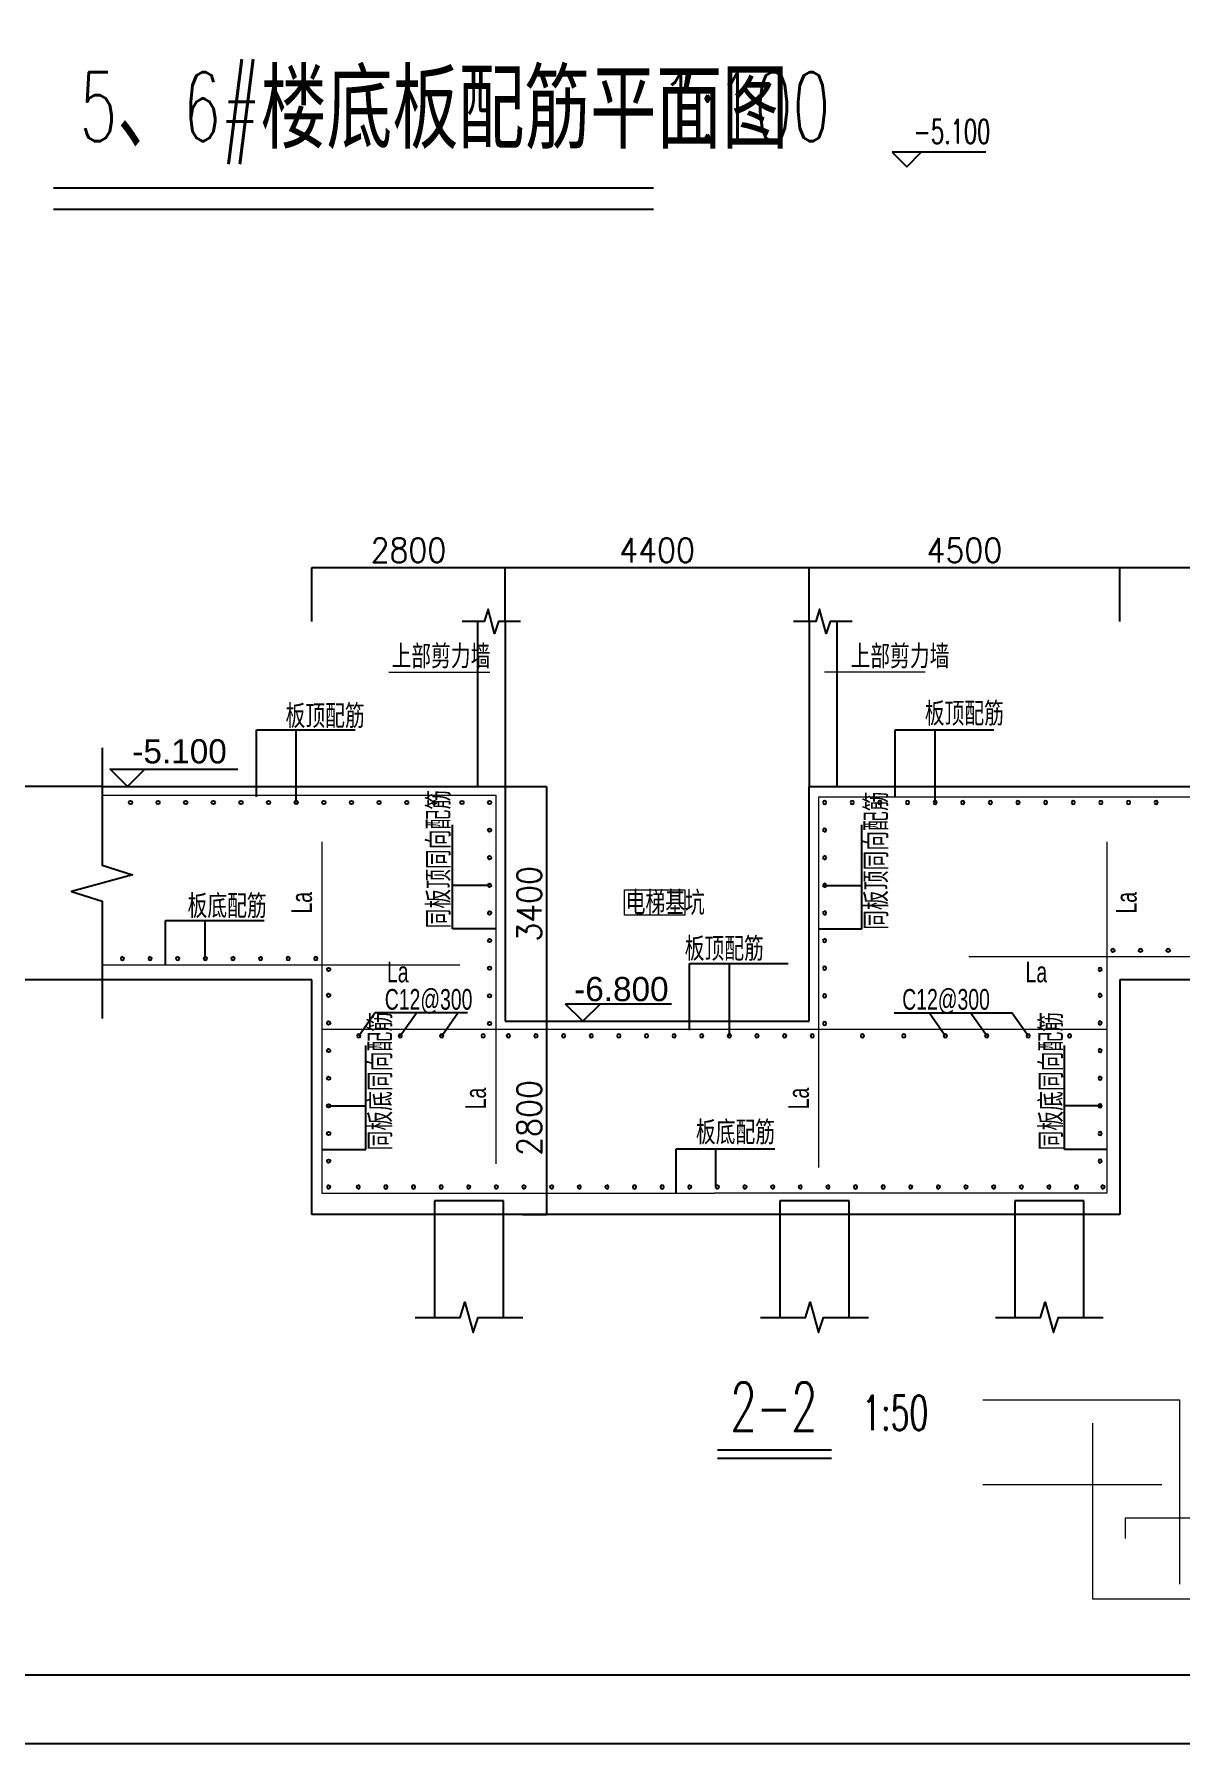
# Model space of a CAD drawing. Extents: x 628064 to 789462, y -248497 to 145317.
# Drawn here: x 681684 to 698286, y -172301 to -147545 of the extents above; entities that cross this region are included whole.
import ezdxf
from ezdxf.enums import TextEntityAlignment as Align

# ---------------------------------------------------------------- set-up
doc = ezdxf.new("R2010")
doc.units = 0
doc.header["$LTSCALE"] = 100
for name, color, linetype in [('1', 3, 'Continuous'), ('1508', 2, 'Continuous'), ('DIM', 3, 'Continuous'), ('HATCH', 254, 'Continuous'), ('PUB_DIM', 3, 'Continuous'), ('TEXT', 2, 'Continuous'), ('THICK', 6, 'Continuous'), ('THIN', 7, 'Continuous'), ('tk', 7, 'Continuous'), ('基础梁', 7, 'Continuous')]:
    doc.layers.add(name, color=color, linetype=linetype)
doc.layers.add('REIN', color=6, linetype='Continuous', lineweight=18)
doc.styles.get("Standard").update_dxf_attribs({"font": 'standard'})
doc.styles.add('tssd_label', font='tssd_label')
doc.styles.add('tssd_rein', font='tssd_rein')
doc.dimstyles.get("Standard").update_dxf_attribs({"dimtxt": 351, "dimasz": 0.18, "dimexe": 0.18, "dimexo": 0.0625, "dimgap": 0.09, "dimtad": 0, "dimtoh": 1, "dimdec": 0, "dimzin": 0, "dimdsep": 46, "dimcen": 0.09, "dimadec": 0, "dimazin": 0, "dimtfac": 1, "dimtdec": 4, "dimtofl": 0, "dimtmove": 0, "dimatfit": 3, "dimfxl": 250, "dimtolj": 1, "dimtzin": 0, "dimarcsym": 0})

# ---------------------------------------------------------------- blocks, each defined once
blk = doc.blocks.new('*D621')
at = {"layer": 'DIM', "color": 0, "linetype": 'ByBlock', "lineweight": -2}
for p, q in [((682666.6500401748, -158438.7297074672), (681535.5614934474, -158438.7297074672)), ((681535.7414934475, -158438.7297074672), (681535.7414934475, -161238.7297074671)), ((682666.6500401748, -161238.7297074671), (681535.5614934474, -161238.7297074671))]:
    blk.add_line(p, q, dxfattribs=at)
for points in [[(681535.7414934475, -158438.7297074672), (681535.7714659428, -158438.9097074672), (681535.711520952, -158438.9097074672)], [(681535.7414934475, -161238.7297074671), (681535.711520952, -161238.5497074671), (681535.7714659428, -161238.5497074671)]]:
    blk.add_solid(points, dxfattribs=at)
at = {"layer": 'DIM', "color": 0, "linetype": 'Continuous', "lineweight": -2, "insert": (681285.7414934475, -159838.729707467), "char_height": 351, "width": 912.5999999999997, "attachment_point": 5, "rotation": 90}
blk.add_mtext('2800', dxfattribs=at)
blk = doc.blocks.new('*D295')
at = {"layer": 'DIM', "color": 0, "linetype": 'ByBlock', "lineweight": -2}
for p, q in [((688503.4603833071, -158438.7297074672), (689102.8504896138, -158438.7297074672)), ((689102.6704896138, -158438.7297074672), (689102.6704896138, -161838.7297074671)), ((688503.4603833071, -161838.7297074671), (689102.8504896138, -161838.7297074671))]:
    blk.add_line(p, q, dxfattribs=at)
for points in [[(689102.6704896138, -158438.7297074672), (689102.7004621092, -158438.9097074672), (689102.6405171184, -158438.9097074672)], [(689102.6704896138, -161838.7297074671), (689102.6405171184, -161838.5497074671), (689102.7004621092, -161838.5497074671)]]:
    blk.add_solid(points, dxfattribs=at)
at = {"layer": 'DIM', "color": 0, "linetype": 'Continuous', "lineweight": -2, "insert": (688852.670489614, -160138.729707467), "char_height": 351, "width": 918.4499999999996, "attachment_point": 5, "rotation": 90}
blk.add_mtext('3400', dxfattribs=at)
blk = doc.blocks.new('*D391')
at = {"layer": 'DIM', "color": 0, "linetype": 'ByBlock', "lineweight": -2}
for p, q in [((688753.460383307, -161838.7297074671), (689102.8504896138, -161838.7297074671)), ((689102.6704896138, -161838.7297074671), (689102.6704896138, -164638.7297074672)), ((688753.4603833072, -164638.7297074672), (689102.8504896138, -164638.7297074672))]:
    blk.add_line(p, q, dxfattribs=at)
for points in [[(689102.6704896138, -161838.7297074671), (689102.7004621092, -161838.9097074671), (689102.6405171184, -161838.9097074671)], [(689102.6704896138, -164638.7297074672), (689102.6405171184, -164638.5497074672), (689102.7004621092, -164638.5497074672)]]:
    blk.add_solid(points, dxfattribs=at)
at = {"layer": 'DIM', "color": 0, "linetype": 'Continuous', "lineweight": -2, "insert": (688852.670489614, -163238.729707467), "char_height": 351, "width": 912.5999999999997, "attachment_point": 5, "rotation": 90}
blk.add_mtext('2800', dxfattribs=at)
blk = doc.blocks.new('*D222')
at = {"layer": 'DIM', "color": 0, "linetype": 'ByBlock', "lineweight": -2}
for p, q in [((685703.5509336125, -156048.7262888846), (685703.5509336125, -155267.4544137454)), ((685703.5509336125, -155267.6344137454), (688503.3978833071, -155267.6344137454)), ((688503.3978833071, -156048.7262888846), (688503.3978833071, -155267.4544137454))]:
    blk.add_line(p, q, dxfattribs=at)
for points in [[(685703.5509336125, -155267.6344137454), (685703.7309336126, -155267.60444125), (685703.7309336126, -155267.6643862408)], [(688503.3978833071, -155267.6344137454), (688503.217883307, -155267.6643862408), (688503.217883307, -155267.60444125)]]:
    blk.add_solid(points, dxfattribs=at)
at = {"layer": 'DIM', "color": 0, "linetype": 'Continuous', "lineweight": -2, "insert": (687103.47440846, -155017.6344137454), "char_height": 351, "width": 912.5999999999997, "attachment_point": 5}
blk.add_mtext('2800', dxfattribs=at)
blk = doc.blocks.new('*D650')
at = {"layer": 'DIM', "color": 0, "linetype": 'ByBlock', "lineweight": -2}
for p, q in [((688503.3978833071, -156048.7262888846), (688503.3978833071, -155267.4544137454)), ((688503.3978833071, -155267.6344137454), (692903.3978833071, -155267.6344137454)), ((692903.3978833071, -156048.7262888846), (692903.3978833071, -155267.4544137454))]:
    blk.add_line(p, q, dxfattribs=at)
for points in [[(688503.3978833071, -155267.6344137454), (688503.5778833071, -155267.60444125), (688503.5778833071, -155267.6643862408)], [(692903.3978833071, -155267.6344137454), (692903.217883307, -155267.6643862408), (692903.217883307, -155267.60444125)]]:
    blk.add_solid(points, dxfattribs=at)
at = {"layer": 'DIM', "color": 0, "linetype": 'Continuous', "lineweight": -2, "insert": (690703.3978833071, -155017.6344137454), "char_height": 351, "width": 930.1499999999987, "attachment_point": 5}
blk.add_mtext('4400', dxfattribs=at)
blk = doc.blocks.new('*D333')
at = {"layer": 'DIM', "color": 0, "linetype": 'ByBlock', "lineweight": -2}
for p, q in [((692903.3978833071, -156048.7262888846), (692903.3978833071, -155267.4544137454)), ((692903.3978833071, -155267.6344137454), (697403.6118006613, -155267.6344137454)), ((697403.6118006613, -156048.7262888846), (697403.6118006613, -155267.4544137454))]:
    blk.add_line(p, q, dxfattribs=at)
for points in [[(692903.3978833071, -155267.6344137454), (692903.5778833071, -155267.60444125), (692903.5778833071, -155267.6643862408)], [(697403.6118006613, -155267.6344137454), (697403.4318006613, -155267.6643862408), (697403.4318006613, -155267.60444125)]]:
    blk.add_solid(points, dxfattribs=at)
at = {"layer": 'DIM', "color": 0, "linetype": 'Continuous', "lineweight": -2, "insert": (695153.5048419842, -155017.6344137454), "char_height": 351, "width": 924.2999999999987, "attachment_point": 5}
blk.add_mtext('4500', dxfattribs=at)
blk = doc.blocks.new('*D731')
at = {"layer": 'DIM', "color": 0, "linetype": 'ByBlock', "lineweight": -2}
for p, q in [((697403.6118006613, -156048.7262888846), (697403.6118006613, -155267.4544137454)), ((697403.6118006613, -155267.6344137454), (700803.3978833072, -155267.6344137454)), ((700803.3978833072, -156048.7262888846), (700803.3978833072, -155267.4544137454))]:
    blk.add_line(p, q, dxfattribs=at)
for points in [[(697403.6118006613, -155267.6344137454), (697403.7918006614, -155267.60444125), (697403.7918006614, -155267.6643862408)], [(700803.3978833072, -155267.6344137454), (700803.2178833071, -155267.6643862408), (700803.2178833071, -155267.60444125)]]:
    blk.add_solid(points, dxfattribs=at)
at = {"layer": 'DIM', "color": 0, "linetype": 'Continuous', "lineweight": -2, "insert": (699103.5048419842, -155017.6344137454), "char_height": 351, "width": 918.4499999999996, "attachment_point": 5}
blk.add_mtext('3400', dxfattribs=at)

msp = doc.modelspace()

# ---------------------------------------------------------------- hatches: boundary and pattern name
at = {"layer": 'HATCH'}
h = msp.add_hatch(dxfattribs=at)
h.set_pattern_fill('ANSI31', color=256, scale=100, style=0)
h.set_pattern_definition([])
h.paths.add_polyline_path([(687481.5383932794, -164638.7297074672), (688481.5383339219, -164638.7297074672), (688481.5383339219, -164439.7129032274), (687481.5383932793, -164439.7129032273)], flags=0)
h = msp.add_hatch(dxfattribs=at)
h.set_pattern_fill('ANSI31', color=256, scale=100, style=0)
h.set_pattern_definition([])
h.paths.add_polyline_path([(693482.0001658284, -164638.7297074672), (693482.0001658284, -164439.7129032274), (692482.0002251856, -164439.7129032273), (692482.0002251856, -164638.7297074672)], flags=0)
h = msp.add_hatch(dxfattribs=at)
h.set_pattern_fill('ANSI31', color=256, scale=100, style=0)
h.set_pattern_definition([])
h.paths.add_polyline_path([(695883.4384061567, -164438.7297074671), (695883.4384061567, -164638.7297074672), (696883.4383467992, -164638.7297074672), (696883.4383467993, -164438.7297074672)], flags=0)
h = msp.add_hatch(dxfattribs=at)
h.set_pattern_fill('ANSI31', color=256, scale=100, style=0)
h.set_pattern_definition([])
h.paths.add_polyline_path([(687481.5383932793, -164638.7297074672), (687481.5383932793, -166127.0920560754), (687851.5383636005, -166127.0920560754), (687921.5383636005, -165907.0920560752), (688041.5383636005, -166347.0920560753), (688111.5383636005, -166127.0920560754), (688481.5383339219, -166127.0920560754), (688481.5383339219, -164638.7297074672)], flags=0)
h = msp.add_hatch(dxfattribs=at)
h.set_pattern_fill('ANSI31', color=256, scale=100, style=0)
h.set_pattern_definition([])
h.paths.add_polyline_path([(693482.0001658284, -164638.7297074672), (692482.0002251856, -164638.7297074672), (692482.0002251856, -166127.0920560754), (692852.000195507, -166127.0920560754), (692922.000195507, -165907.0920560755), (693042.000195507, -166347.0920560753), (693112.0001955071, -166127.0920560754), (693482.0001658284, -166127.0920560754)], flags=0)
h = msp.add_hatch(dxfattribs=at)
h.set_pattern_fill('ANSI31', color=256, scale=100, style=0)
h.set_pattern_definition([])
h.paths.add_polyline_path([(696883.4383467992, -164638.7297074672), (695883.4384061567, -164638.7297074672), (695883.4384061565, -166127.0920560754), (696253.4383764779, -166127.0920560754), (696323.4383764779, -165907.0920560751), (696443.4383764779, -166347.0920560752), (696513.438376478, -166127.0920560754), (696883.4383467993, -166127.0920560754)], flags=0)

# ---------------------------------------------------------------- linework, layer by layer
msp.add_line((691579.0443743397, -168165.2171601329), (693228.9208245961, -168165.2171601333))
msp.add_lwpolyline([(691579.0443743397, -168045.2171601329), (693228.9208245961, -168045.2171601329)])
at = {"layer": '1'}
for points in [[(683103.2130118003, -158670.2788822546, -0.9999999999999999), (683053.2130118003, -158670.2788822546, -0.9999999999999999)], [(683503.2130118001, -158670.2788822546, -0.9999999999999999), (683453.2130118001, -158670.2788822546, -0.9999999999999999)], [(683903.2130118003, -158670.2788822546, -0.9999999999999999), (683853.2130118003, -158670.2788822546, -0.9999999999999999)], [(684303.2130118003, -158670.2788822546, -0.9999999999999999), (684253.2130118001, -158670.2788822546, -0.9999999999999999)], [(684703.2130118003, -158670.2788822546, -0.9999999999999999), (684653.2130118003, -158670.2788822546, -0.9999999999999999)], [(685103.2130118003, -158670.2788822546, -0.9999999999999999), (685053.2130118001, -158670.2788822546, -0.9999999999999999)], [(685503.2130118002, -158670.2788822546, -0.9999999999999999), (685453.2130118002, -158670.2788822546, -0.9999999999999999)], [(685903.2130118002, -158670.2788822546, -0.9999999999999999), (685853.2130118002, -158670.2788822546, -0.9999999999999999)], [(686303.2130118002, -158670.2788822546, -0.9999999999999999), (686253.2130118002, -158670.2788822546, -0.9999999999999999)], [(686703.2130118002, -158670.2788822546, -0.9999999999999999), (686653.2130118002, -158670.2788822546, -0.9999999999999999)], [(687103.2130118002, -158670.2788822546, -0.9999999999999999), (687053.2130118002, -158670.2788822546, -0.9999999999999999)], [(687503.2130118002, -158670.2788822546, -0.9999999999999999), (687453.2130118002, -158670.2788822546, -0.9999999999999999)], [(687903.2130118003, -158670.2788822546, -0.9999999999999999), (687853.2130118003, -158670.2788822546, -0.9999999999999999)], [(688303.2130118002, -158670.2788822546, -0.9999999999999999), (688253.2130118002, -158670.2788822546, -0.9999999999999999)], [(693103.582754814, -158670.2788822546, 0.9999999999999999), (693153.5827548142, -158670.2788822546, 0.9999999999999999)], [(693503.5827548141, -158670.2788822546, 0.9999999999999999), (693553.5827548141, -158670.2788822546, 0.9999999999999999)], [(693903.5827548141, -158670.2788822546, 0.9999999999999999), (693953.5827548141, -158670.2788822546, 0.9999999999999999)], [(694303.5827548141, -158670.2788822546, 0.9999999999999999), (694353.5827548141, -158670.2788822546, 0.9999999999999999)], [(694703.5827548141, -158670.2788822546, 0.9999999999999999), (694753.5827548141, -158670.2788822546, 0.9999999999999999)], [(695103.5827548141, -158670.2788822546, 0.9999999999999999), (695153.5827548141, -158670.2788822546, 0.9999999999999999)], [(695503.5827548141, -158670.2788822546, 0.9999999999999999), (695553.5827548141, -158670.2788822546, 0.9999999999999999)], [(695903.5827548141, -158670.2788822546, 0.9999999999999999), (695953.5827548141, -158670.2788822546, 0.9999999999999999)], [(696303.5827548141, -158670.2788822546, 0.9999999999999999), (696353.5827548141, -158670.2788822546, 0.9999999999999999)], [(696703.5827548141, -158670.2788822546, 0.9999999999999999), (696753.5827548141, -158670.2788822546, 0.9999999999999999)], [(697103.5827548141, -158670.2788822546, 0.9999999999999999), (697153.5827548141, -158670.2788822546, 0.9999999999999999)], [(697503.5827548141, -158670.2788822546, 0.9999999999999999), (697553.5827548141, -158670.2788822546, 0.9999999999999999)], [(697903.5827548141, -158670.2788822546, 0.9999999999999999), (697953.5827548141, -158670.2788822546, 0.9999999999999999)], [(688303.2130118002, -159070.2788822546, -0.9999999999999999), (688253.2130118002, -159070.2788822546, -0.9999999999999999)], [(693103.582754814, -159070.2788822546, 0.9999999999999999), (693153.5827548142, -159070.2788822546, 0.9999999999999999)], [(688303.2130118002, -159470.2788822546, -0.9999999999999999), (688253.2130118002, -159470.2788822546, -0.9999999999999999)], [(693103.582754814, -159470.2788822546, 0.9999999999999999), (693153.5827548142, -159470.2788822546, 0.9999999999999999)], [(688303.2130118002, -159870.2788822546, -0.9999999999999999), (688253.2130118002, -159870.2788822546, -0.9999999999999999)], [(693103.582754814, -159870.2788822546, 0.9999999999999999), (693153.5827548142, -159870.2788822546, 0.9999999999999999)], [(688303.2130118002, -160270.2788822545, -0.9999999999999999), (688253.2130118002, -160270.2788822545, -0.9999999999999999)], [(693103.582754814, -160270.2788822545, 0.9999999999999999), (693153.5827548142, -160270.2788822545, 0.9999999999999999)], [(688303.2130118002, -160670.2788822546, -0.9999999999999999), (688253.2130118002, -160670.2788822546, -0.9999999999999999)], [(693103.582754814, -160670.2788822546, 0.9999999999999999), (693153.5827548142, -160670.2788822546, 0.9999999999999999)], [(682961.97088337, -160905.9337839908, 0.9999999999999999), (682961.97088337, -160955.9337839909, 0.9999999999999999)], [(683361.9708833698, -160905.9337839908, 0.9999999999999999), (683361.9708833698, -160955.9337839909, 0.9999999999999999)], [(683761.9708833699, -160905.9337839908, 0.9999999999999999), (683761.9708833699, -160955.9337839909, 0.9999999999999999)], [(684161.97088337, -160905.9337839908, 0.9999999999999999), (684161.97088337, -160955.9337839909, 0.9999999999999999)], [(684561.9708833699, -160905.9337839908, 0.9999999999999999), (684561.9708833699, -160955.9337839909, 0.9999999999999999)], [(684961.9708833699, -160905.9337839908, 0.9999999999999999), (684961.9708833699, -160955.9337839909, 0.9999999999999999)], [(685361.9708833699, -160905.9337839908, 0.9999999999999999), (685361.9708833699, -160955.9337839909, 0.9999999999999999)], [(685761.9708833699, -160905.9337839908, 0.9999999999999999), (685761.9708833699, -160955.9337839909, 0.9999999999999999)], [(697303.1918509038, -160786.8309817722, -0.9999999999999999), (697303.1918509038, -160836.8309817722, -0.9999999999999999)], [(697703.1918509038, -160786.8309817722, -0.9999999999999999), (697703.1918509038, -160836.8309817722, -0.9999999999999999)], [(698103.1918509038, -160786.8309817722, -0.9999999999999999), (698103.1918509038, -160836.8309817722, -0.9999999999999999)], [(685972.4260131817, -161087.8492319976, -0.9999999999999999), (685922.4260131817, -161087.8492319976, -0.9999999999999999)], [(688303.2130118002, -161070.2788822546, -0.9999999999999999), (688253.2130118002, -161070.2788822546, -0.9999999999999999)], [(693103.582754814, -161070.2788822546, 0.9999999999999999), (693153.5827548142, -161070.2788822546, 0.9999999999999999)], [(697092.736721092, -161087.8492319976, 0.9999999999999999), (697142.736721092, -161087.8492319976, 0.9999999999999999)], [(685972.4260131817, -161463.3462681932, -0.9999999999999999), (685922.4260131817, -161463.3462681932, -0.9999999999999999)], [(688303.2130118002, -161470.2788822546, -0.9999999999999999), (688253.2130118002, -161470.2788822546, -0.9999999999999999)], [(693103.582754814, -161470.2788822546, 0.9999999999999999), (693153.5827548142, -161470.2788822546, 0.9999999999999999)], [(697092.736721092, -161463.3462681932, 0.9999999999999999), (697142.736721092, -161463.3462681932, 0.9999999999999999)], [(685972.4260131817, -161863.3462681932, -0.9999999999999999), (685922.4260131817, -161863.3462681932, -0.9999999999999999)], [(688303.2130118002, -161870.2788822545, -0.9999999999999999), (688253.2130118002, -161870.2788822545, -0.9999999999999999)], [(693103.582754814, -161870.2788822545, 0.9999999999999999), (693153.5827548142, -161870.2788822545, 0.9999999999999999)], [(697092.736721092, -161863.3462681932, 0.9999999999999999), (697142.736721092, -161863.3462681932, 0.9999999999999999)], [(686384.2432042154, -162025.1237364745, 0.9999999999999999), (686384.2432042154, -162075.1237364745, 0.9999999999999999)], [(686984.2432042155, -162025.1237364745, 0.9999999999999999), (686984.2432042155, -162075.1237364745, 0.9999999999999999)], [(687584.2432042154, -162025.1237364745, 0.9999999999999999), (687584.2432042154, -162075.1237364745, 0.9999999999999999)], [(688184.2432042154, -162025.1237364745, 0.9999999999999999), (688184.2432042154, -162075.1237364745, 0.9999999999999999)], [(688549.6296100477, -162025.1237364745, 0.9999999999999999), (688549.6296100477, -162075.1237364745, 0.9999999999999999)], [(688949.6296100476, -162025.1237364745, 0.9999999999999999), (688949.6296100476, -162075.1237364745, 0.9999999999999999)], [(689349.6296100477, -162025.1237364745, 0.9999999999999999), (689349.6296100477, -162075.1237364745, 0.9999999999999999)], [(689749.6296100477, -162025.1237364745, 0.9999999999999999), (689749.6296100477, -162075.1237364745, 0.9999999999999999)], [(690149.6296100477, -162025.1237364745, 0.9999999999999999), (690149.6296100477, -162075.1237364745, 0.9999999999999999)], [(690549.6296100477, -162025.1237364745, 0.9999999999999999), (690549.6296100477, -162075.1237364745, 0.9999999999999999)], [(690949.6296100477, -162025.1237364745, 0.9999999999999999), (690949.6296100477, -162075.1237364745, 0.9999999999999999)], [(691349.6296100477, -162025.1237364745, 0.9999999999999999), (691349.6296100477, -162075.1237364745, 0.9999999999999999)], [(691749.6296100477, -162025.1237364745, 0.9999999999999999), (691749.6296100477, -162075.1237364745, 0.9999999999999999)], [(692149.6296100477, -162025.1237364745, 0.9999999999999999), (692149.6296100477, -162075.1237364745, 0.9999999999999999)], [(692549.6296100476, -162025.1237364745, 0.9999999999999999), (692549.6296100476, -162075.1237364745, 0.9999999999999999)], [(692949.6296100477, -162025.1237364745, 0.9999999999999999), (692949.6296100477, -162075.1237364745, 0.9999999999999999)], [(693675.9801808991, -162025.1237364745, 0.9999999999999999), (693675.9801808991, -162075.1237364745, 0.9999999999999999)], [(694275.9801808993, -162025.1237364745, 0.9999999999999999), (694275.9801808993, -162075.1237364745, 0.9999999999999999)], [(694875.9801808991, -162025.1237364745, 0.9999999999999999), (694875.9801808991, -162075.1237364745, 0.9999999999999999)], [(695475.9801808991, -162025.1237364745, 0.9999999999999999), (695475.9801808991, -162075.1237364745, 0.9999999999999999)], [(696075.9801808991, -162025.1237364745, 0.9999999999999999), (696075.9801808991, -162075.1237364745, 0.9999999999999999)], [(696675.9801808991, -162025.1237364745, 0.9999999999999999), (696675.9801808991, -162075.1237364745, 0.9999999999999999)], [(685972.4260131817, -162263.3462681932, -0.9999999999999999), (685922.4260131817, -162263.3462681932, -0.9999999999999999)], [(697092.736721092, -162263.3462681932, 0.9999999999999999), (697142.736721092, -162263.3462681932, 0.9999999999999999)], [(685972.4260131817, -162663.3462681932, -0.9999999999999999), (685922.4260131817, -162663.3462681932, -0.9999999999999999)], [(697092.736721092, -162663.3462681932, 0.9999999999999999), (697142.736721092, -162663.3462681932, 0.9999999999999999)], [(685972.4260131817, -163063.3462681932, -0.9999999999999999), (685922.4260131817, -163063.3462681932, -0.9999999999999999)], [(697092.736721092, -163063.3462681932, 0.9999999999999999), (697142.736721092, -163063.3462681932, 0.9999999999999999)], [(685972.4260131817, -163463.3462681932, -0.9999999999999999), (685922.4260131817, -163463.3462681932, -0.9999999999999999)], [(697092.736721092, -163463.3462681932, 0.9999999999999999), (697142.736721092, -163463.3462681932, 0.9999999999999999)], [(685972.4260131817, -163863.3462681932, -0.9999999999999999), (685922.4260131817, -163863.3462681932, -0.9999999999999999)], [(697092.736721092, -163863.3462681932, 0.9999999999999999), (697142.736721092, -163863.3462681932, 0.9999999999999999)], [(685948.9712709837, -164212.9149959413, 0.9999999999999999), (685948.9712709837, -164262.9149959413, 0.9999999999999999)], [(686376.3914103322, -164212.9149959413, 0.9999999999999999), (686376.3914103322, -164262.9149959413, 0.9999999999999999)], [(686776.3914103322, -164212.9149959413, 0.9999999999999999), (686776.3914103322, -164262.9149959413, 0.9999999999999999)], [(687176.3914103322, -164212.9149959413, 0.9999999999999999), (687176.3914103322, -164262.9149959413, 0.9999999999999999)], [(687576.3914103322, -164212.9149959413, 0.9999999999999999), (687576.3914103322, -164262.9149959413, 0.9999999999999999)], [(687976.391410332, -164212.9149959413, 0.9999999999999999), (687976.391410332, -164262.9149959413, 0.9999999999999999)], [(688376.3914103322, -164212.9149959413, 0.9999999999999999), (688376.3914103322, -164262.9149959413, 0.9999999999999999)], [(688776.391410332, -164212.9149959413, 0.9999999999999999), (688776.391410332, -164262.9149959413, 0.9999999999999999)], [(689176.3914103322, -164212.9149959413, 0.9999999999999999), (689176.3914103322, -164262.9149959413, 0.9999999999999999)], [(689576.3914103323, -164212.9149959413, 0.9999999999999999), (689576.3914103323, -164262.9149959413, 0.9999999999999999)], [(689976.3914103322, -164212.9149959413, 0.9999999999999999), (689976.3914103322, -164262.9149959413, 0.9999999999999999)], [(690376.3914103322, -164212.9149959413, 0.9999999999999999), (690376.3914103322, -164262.9149959413, 0.9999999999999999)], [(690776.3914103322, -164212.9149959413, 0.9999999999999999), (690776.3914103322, -164262.9149959413, 0.9999999999999999)], [(691176.3914103322, -164212.9149959413, 0.9999999999999999), (691176.3914103322, -164262.9149959413, 0.9999999999999999)], [(691576.3914103322, -164212.9149959413, 0.9999999999999999), (691576.3914103322, -164262.9149959413, 0.9999999999999999)], [(691976.3914103322, -164212.9149959413, 0.9999999999999999), (691976.3914103322, -164262.9149959413, 0.9999999999999999)], [(692376.3914103322, -164212.9149959413, 0.9999999999999999), (692376.3914103322, -164262.9149959413, 0.9999999999999999)], [(692776.3914103322, -164212.9149959413, 0.9999999999999999), (692776.3914103322, -164262.9149959413, 0.9999999999999999)], [(693176.3914103322, -164212.9149959413, 0.9999999999999999), (693176.3914103322, -164262.9149959413, 0.9999999999999999)], [(693576.3914103322, -164212.9149959413, 0.9999999999999999), (693576.3914103322, -164262.9149959413, 0.9999999999999999)], [(693976.3914103322, -164212.9149959413, 0.9999999999999999), (693976.3914103322, -164262.9149959413, 0.9999999999999999)], [(694376.391410332, -164212.9149959413, 0.9999999999999999), (694376.391410332, -164262.9149959413, 0.9999999999999999)], [(694776.3914103322, -164212.9149959413, 0.9999999999999999), (694776.3914103322, -164262.9149959413, 0.9999999999999999)], [(695176.391410332, -164212.9149959413, 0.9999999999999999), (695176.391410332, -164262.9149959413, 0.9999999999999999)], [(695576.3914103322, -164212.9149959413, 0.9999999999999999), (695576.3914103322, -164262.9149959413, 0.9999999999999999)], [(695976.3914103323, -164212.9149959413, 0.9999999999999999), (695976.3914103323, -164262.9149959413, 0.9999999999999999)], [(696376.3914103322, -164212.9149959413, 0.9999999999999999), (696376.3914103322, -164262.9149959413, 0.9999999999999999)], [(696776.3914103322, -164212.9149959413, 0.9999999999999999), (696776.3914103322, -164262.9149959413, 0.9999999999999999)], [(697159.9102257463, -164212.9149959413, 0.9999999999999999), (697159.9102257463, -164262.9149959413, 0.9999999999999999)]]:
    msp.add_lwpolyline(points, format="xyb", close=True, dxfattribs=at)
at = {"layer": '1508', "color": 7}
for p, q in [((688103.4065960925, -156048.7887888846), (688103.4065960925, -158438.7297074672)), ((688503.3978833071, -156048.7887888846), (688503.3978833071, -158438.7297074672)), ((692903.3978833072, -156048.7887888846), (692903.3978833072, -158438.7297074672)), ((693303.3891705218, -156048.7887888846), (693303.3891705218, -158438.7297074672)), ((682666.7125401748, -158438.7297074672), (688503.3978833071, -158438.7297074672)), ((688503.3978833071, -158438.7297074672), (688503.3978833071, -161838.7297074671)), ((692903.3978833071, -161838.7297074671), (692903.3978833071, -158438.7297074672)), ((692903.3978833071, -158438.7297074672), (700803.3978833072, -158438.7297074672)), ((685703.5509336125, -161238.7297074671), (682666.7125401748, -161238.7297074671)), ((685703.5509336125, -164638.7297074672), (685703.5509336125, -161238.7297074671)), ((700803.3978833072, -161238.7297074671), (697403.6118006612, -161238.7297074671)), ((697403.6118006612, -161238.7297074671), (697403.6118006612, -164638.7297074672)), ((688503.3978833071, -161838.7297074671), (692903.3978833071, -161838.7297074671)), ((687481.5383932793, -164439.7129032273), (687481.5383932793, -166127.0920560754)), ((688481.5383339219, -164439.7129032274), (687481.5383932793, -164439.7129032273)), ((688481.5383339219, -166127.0920560754), (688481.5383339219, -164439.7129032274)), ((692482.0002251856, -164439.7129032273), (692482.0002251856, -166127.0920560754)), ((693482.0001658284, -164439.7129032274), (692482.0002251856, -164439.7129032273)), ((693482.0001658284, -166127.0920560754), (693482.0001658284, -164439.7129032274)), ((695883.4384061567, -164438.7297074671), (695883.4384061565, -166127.0920560754)), ((696883.4383467993, -164438.7297074672), (695883.4384061567, -164438.7297074671)), ((696883.4383467993, -166127.0920560754), (696883.4383467993, -164438.7297074672)), ((697403.6118006612, -164638.7297074672), (685703.5509336125, -164638.7297074672))]:
    msp.add_line(p, q, dxfattribs=at)
for points in [[(688727.393004147, -156048.7887888846), (688407.3999743751, -156048.7887888846), (688351.4011941651, -156224.784955259), (688255.4032852337, -155872.7926225101), (688199.4045050236, -156048.7887888845), (687879.4114752519, -156048.7887888844)], [(693527.3842913621, -156048.7887888846), (693207.3912615902, -156048.7887888846), (693151.3924813803, -156224.784955259), (693055.3945724489, -155872.7926225101), (692999.3957922388, -156048.7887888845), (692679.402762467, -156048.7887888844)], [(687201.5383932792, -166127.0920560754), (687851.5383636005, -166127.0920560754), (687921.5383636005, -165907.0920560754), (688041.5383636005, -166347.0920560754), (688111.5383636005, -166127.0920560754), (688761.5383339218, -166127.0920560754)], [(692202.0002251858, -166127.0920560754), (692852.0001955071, -166127.0920560754), (692922.000195507, -165907.0920560754), (693042.000195507, -166347.0920560754), (693112.0001955071, -166127.0920560754), (693762.0001658284, -166127.0920560754)], [(695603.4384061566, -166127.0920560754), (696253.4383764779, -166127.0920560754), (696323.4383764779, -165907.0920560754), (696443.4383764779, -166347.0920560754), (696513.438376478, -166127.0920560754), (697163.4383467993, -166127.0920560754)]]:
    msp.add_lwpolyline(points, dxfattribs=at)
at = {"layer": 'PUB_DIM', "linetype": 'Continuous'}
for p, q in [((694108.6366544133, -149254.3566781748), (694318.6366544132, -149464.3566781748)), ((694318.6366544132, -149464.3566781748), (694528.6366544133, -149254.3566781748))]:
    msp.add_line(p, q, dxfattribs=at)
at = {"layer": 'PUB_DIM'}
msp.add_line((695463.012704545, -149254.3566781748), (694108.6366544133, -149254.3566781748), dxfattribs=at)
at = {"layer": 'REIN'}
for p, q in [((686820.1542693689, -156783.2154812817), (688281.7870881133, -156783.2154812817)), ((694586.6414972454, -156783.2154812817), (693125.0086785009, -156783.2154812817))]:
    msp.add_line(p, q, dxfattribs=at)
for points in [[(682666.7125401748, -158565.2193318075), (688368.0689015402, -158565.2193318075), (688368.0689015402, -163903.6414263721)], [(693043.7451180617, -163953.6202542036), (693043.7451180617, -158586.9491920976), (700670.6768739333, -158586.9491920976), (700670.6768739333, -159186.9491920976)], [(685848.7950088619, -159238.7297074672), (685848.7950088619, -164327.075058164), (691532.5813671369, -164327.075058164)], [(697216.367725412, -159238.7297074672), (697216.367725412, -164327.075058164), (691532.5813671369, -164327.075058164)], [(695216.3677254119, -160901.8158677194), (700670.6768739333, -160901.8158677194), (700670.6768739333, -160301.8158677193)], [(682666.7125401748, -161020.918669938), (687848.7950088619, -161020.918669938)], [(685848.7950088619, -161953.6202542036), (697216.367725412, -161953.6202542036)], [(695418.1570508018, -167319.0430546201), (698268.8352314845, -167319.0430546201), (698268.8352314845, -169988.2541019024)], [(697009.1982851455, -167655.79824245), (697009.1982851455, -170199.9709177984), (699851.0914642828, -170199.9709177984)], [(695418.1570508018, -168546.8927236854), (698009.1982851455, -168546.8927236854)], [(697485.1341471289, -169330.2272748937), (697485.1341471289, -169030.2272748937), (703168.920505404, -169030.2272748937), (703168.920505404, -169330.2272748937)]]:
    msp.add_lwpolyline(points, dxfattribs=at)
msp.add_lwpolyline([(690230.654876013, -159933.4598771165), (691103.1087354079, -159933.4598771165), (691103.1087354079, -160301.0701214331), (690230.654876013, -160301.0701214331)], close=True, dxfattribs=at)
at = {"layer": 'THICK'}
msp.add_lwpolyline([(681961.9895407178, -149768.0351007307), (690650.2799094222, -149768.0350954283)], dxfattribs=at)
at = {"layer": 'THIN'}
for p, q in [((689627.805873615, -161838.7297074671), (689377.8058736152, -161588.7297074672)), ((690912.9352382798, -161588.7297074672), (689377.8058736152, -161588.7297074672)), ((689877.8058736152, -161588.7297074672), (689627.805873615, -161838.7297074671))]:
    msp.add_line(p, q, dxfattribs=at)
for points in [[(681961.9895407159, -150078.6508591633), (690650.2799094222, -150078.6508538608)], [(682666.7125401748, -157878.7297074671), (682666.7125401748, -159578.7297074672), (683106.7125401748, -159718.7297074672), (682226.7125401747, -159958.7297074672), (682666.7125401748, -160098.7297074671), (682666.7125401748, -161798.7297074671)], [(683283.9600953899, -158188.7297074672), (683033.9600953897, -158438.7297074672), (682783.9600953899, -158188.7297074672), (684633.96009539, -158188.7297074672)]]:
    msp.add_lwpolyline(points, dxfattribs=at)
at = {"layer": 'tk', "color": 5}
msp.add_lwpolyline([(657905.8456291882, -172301.2088164415), (657905.8456291882, -112901.2088164415), (742005.8456291882, -112901.2088164415), (742005.8456291882, -172301.2088164415)], close=True, dxfattribs=at)
at = {"layer": 'tk'}
msp.add_lwpolyline([(660405.8456291882, -171301.2088164415), (741005.8456291881, -171301.2088164415), (741005.8456291881, -113901.2088164415), (660405.8456291882, -113901.2088164415)], close=True, dxfattribs=at)
at = {"layer": '基础梁'}
for p, q in [((684901.7941699222, -157620.2788822545), (686330.252287562, -157620.2788822546)), ((684901.7941699222, -158586.9491920976), (684901.7941699222, -157620.2788822545)), ((685478.2130118002, -158670.2788822546), (685478.2130118002, -157620.2788822546)), ((694152.1639129359, -157620.2788822545), (695580.6220305756, -157620.2788822546)), ((694152.1639129359, -158586.9491920976), (694152.1639129359, -157620.2788822545)), ((694728.5827548141, -158670.2788822546), (694728.5827548141, -157620.2788822546)), ((687740.9147445401, -160500.8795427279), (687740.9147445401, -158994.3214065486)), ((693665.8810220741, -160500.8795427279), (693665.8810220741, -158994.3214065486)), ((688278.2130118002, -159870.2788822546), (687740.9147445401, -159870.2788822546)), ((693128.5827548141, -159870.2788822546), (693665.8810220741, -159870.2788822546)), ((683585.5520414918, -160381.0417840725), (685014.0101591316, -160381.0417840726)), ((683585.5520414918, -161020.918669938), (683585.5520414918, -160381.0417840725)), ((684161.97088337, -160930.9337839908), (684161.97088337, -160381.0417840726)), ((688363.0506485525, -160500.8795427279), (687740.9147445401, -160500.8795427279)), ((693043.7451180617, -160500.8795427279), (693665.8810220741, -160500.8795427279)), ((691173.2107681697, -161000.1237364744), (692601.6688858094, -161000.1237364744)), ((691173.2107681697, -161966.7940463175), (691173.2107681697, -161000.1237364744)), ((691749.6296100477, -162050.1237364744), (691749.6296100477, -161000.1237364744)), ((686384.2432042154, -162050.1237364744), (686618.2483003401, -161717.0169532136)), ((687955.83115245, -161717.0169532136), (686618.2483003401, -161717.0169532136)), ((686984.2432042155, -162050.1237364744), (687218.2483003403, -161717.0169532136)), ((687584.2432042154, -162050.1237364744), (687818.2483003401, -161717.0169532136)), ((694136.1984471448, -161717.0169532136), (695841.9750847745, -161717.0169532136)), ((694875.9801808991, -162050.1237364744), (694641.9750847744, -161717.0169532136)), ((695475.9801808991, -162050.1237364744), (695241.9750847744, -161717.0169532136)), ((696075.9801808991, -162050.1237364744), (695841.9750847745, -161717.0169532136)), ((686484.7242804416, -163693.9469286665), (686484.7242804416, -162187.3887924872)), ((696600.438453832, -163693.9469286665), (696600.438453832, -162187.3887924872)), ((685947.4260131817, -163063.3462681932), (686484.7242804416, -163063.3462681932)), ((697137.7367210919, -163063.3462681932), (696600.438453832, -163063.3462681932)), ((685862.5883764293, -163693.9469286665), (686484.7242804416, -163693.9469286665)), ((690978.1130190688, -163688.022996023), (692406.5711367086, -163688.0229960231)), ((690978.1130190688, -164327.8998818885), (690978.1130190688, -163688.022996023)), ((691554.5318609469, -164237.9149959413), (691554.5318609469, -163688.0229960231)), ((697222.5743578443, -163693.9469286665), (696600.438453832, -163693.9469286665))]:
    msp.add_line(p, q, dxfattribs=at)

# ---------------------------------------------------------------- texts
at = {"width": 0.7}
for s, height, p in [('2-2', 700, (691763.0495318137, -167771.5106723084)), ('1:50', 500, (693674.1413458253, -167758.0622618163))]:
    msp.add_text(s, height=height, dxfattribs=at).set_placement(p)
at = {"layer": 'PUB_DIM', "width": 0.699999988079071}
msp.add_text('-5.100', height=350, rotation=1.33402132e-08, dxfattribs=at).set_placement((694973.0738782339, -148954.4090212383), align=Align.MIDDLE)
at = {"layer": 'REIN', "style": 'tssd_label', "width": 0.7}
for s, height, p in [('上部剪力墙', 300.0000000000001, (686857.8033400403, -156695.6604114633)), ('上部剪力墙', 300, (693503.953056495, -156695.6604114633)), ('板顶配筋', 300, (694579.2092238344, -157524.5742124777)), ('板顶配筋', 300, (685323.563120196, -157559.5551899736)), ('电梯基坑', 300, (690248.2115183211, -160263.1907206762)), ('板底配筋', 300, (683904.9776305394, -160311.0420892484)), ('板顶配筋', 300, (691102.9140029969, -160930.1240416502)), ('La', 300, (686792.5491085964, -161274.9612156708)), ('La', 300, (696038.3828564464, -161274.9612156708)), ('C12@300', 300, (686760.4256408998, -161671.4098434032)), ('C12@300', 300, (694252.8989991529, -161671.4098434032)), ('板底配筋', 300, (691265.0526892848, -163589.0813704366))]:
    msp.add_text(s, height=height, dxfattribs=at).set_placement(p)
for s, p in [('同板顶同向配筋', (687681.9894949679, -160493.3862727312)), ('同板顶同向配筋', (694018.5256734123, -160515.3324540096)), ('La', (685706.3253800339, -160278.7066417876)), ('La', (697647.2988927013, -160278.7066417876)), ('同板底同向配筋', (686837.3689317798, -163708.3998399482)), ('同板底同向配筋', (696550.1560072183, -163708.3998399482)), ('La', (688225.5992727126, -163113.3531346952)), ('La', (692901.275489234, -163113.3531346952))]:
    msp.add_text(s, height=300, rotation=90, dxfattribs=at).set_placement(p)
at = {"layer": 'TEXT', "width": 0.7}
for s, p in [('5、6#楼底板配筋平面图', (682340.0607063755, -149395.1441553538)), ('1:100', (690748.7427541226, -149395.1441553538))]:
    msp.add_text(s, height=1000, dxfattribs=at).set_placement(p, align=Align.BOTTOM_LEFT)
at = {"layer": 'THIN', "style": 'tssd_rein', "width": 0.7}
for s, height, p, p2 in [('-5.100', 350.2685199591038, (683105.1451950063, -158104.7300736781), (684473.1383590688, -158104.7300736781)), ('-6.800', 350.2685199591336, (689502.1956700647, -161547.3345671478), (690870.1888341273, -161547.3345671478))]:
    msp.add_text(s, height=height, dxfattribs=at).set_placement(p, p2, align=Align.ALIGNED)

# ---------------------------------------------------------------- dimensions: what is measured, and where the dimension line sits
at = {"layer": 'DIM'}
for base, p1, p2, picture, middle in [((688503.3978833071, -155267.6344137454), (685703.5509336125, -156048.7887888846), (688503.3978833071, -156048.7887888846), '*D222', (687103.47440846, -155017.6344137454)), ((692903.3978833071, -155267.6344137454), (688503.3978833071, -156048.7887888846), (692903.3978833071, -156048.7887888846), '*D650', (690703.3978833071, -155017.6344137454)), ((697403.6118006613, -155267.6344137454), (692903.3978833071, -156048.7887888846), (697403.6118006613, -156048.7887888846), '*D333', (695153.5048419842, -155017.6344137454)), ((700803.3978833072, -155267.6344137454), (697403.6118006613, -156048.7887888846), (700803.3978833072, -156048.7887888846), '*D731', (699103.5048419842, -155017.6344137454))]:
    dim = msp.add_linear_dim(base=base, p1=p1, p2=p2, dimstyle='Standard', dxfattribs=at)
    dim.commit()
    dim.dimension.update_dxf_attribs({"geometry": picture, "text_midpoint": middle})
for base, p1, p2, picture, middle in [((681535.7414934475, -161238.7297074671), (682666.7125401748, -158438.7297074672), (682666.7125401748, -161238.7297074671), '*D621', (681285.7414934475, -159838.729707467)), ((689102.6704896138, -161838.7297074671), (688503.3978833071, -158438.7297074672), (688503.3978833071, -161838.7297074671), '*D295', (688852.670489614, -160138.729707467)), ((689102.6704896138, -164638.7297074672), (688753.397883307, -161838.7297074671), (688753.3978833072, -164638.7297074672), '*D391', (688852.670489614, -163238.729707467))]:
    dim = msp.add_linear_dim(base=base, p1=p1, p2=p2, angle=90, dimstyle='Standard', dxfattribs=at)
    dim.commit()
    dim.dimension.update_dxf_attribs({"geometry": picture, "text_midpoint": middle})

doc.saveas('drawing.dxf')
